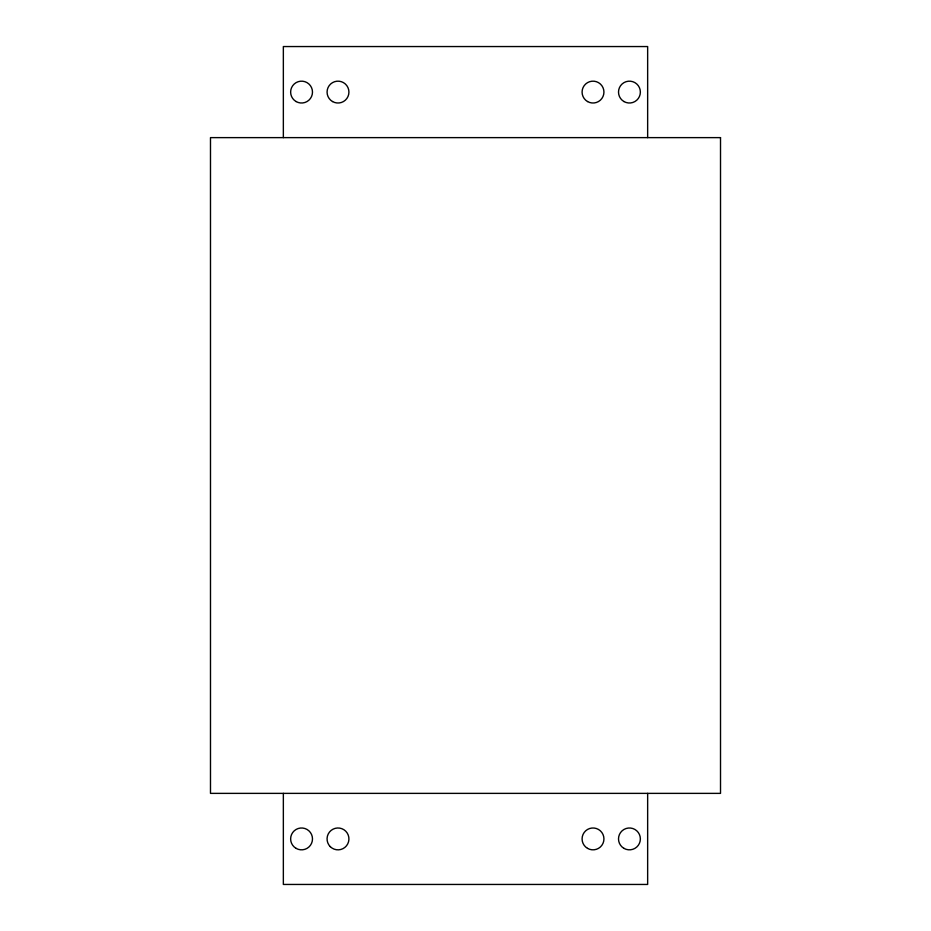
<?xml version="1.0" encoding="UTF-8"?>
<svg xmlns="http://www.w3.org/2000/svg" width="931" height="931" viewBox="0 0 931 931"><rect width="100%" height="100%" fill="white"/><g stroke="black" fill="none" stroke-linecap="round" stroke-linejoin="round"><path stroke-width="1.4" d="M647.65 137.625L647.65 46.55L283.35 46.55L283.35 137.625M647.65 793.375L647.65 884.45L283.35 884.45L283.35 793.375M720.513 137.625L210.487 137.625L210.487 793.375L720.513 793.375L720.513 137.625M296.093 848.374A10.928 10.928 0 0 0 312.49 838.912A10.928 10.928 0 0 0 296.093 829.451A10.928 10.928 0 0 0 296.093 848.374M330.261 846.64A10.928 10.928 0 0 0 348.555 841.74A10.928 10.928 0 0 0 335.16 828.357A10.928 10.928 0 0 0 330.261 846.64M623.968 101.549A10.928 10.928 0 0 0 640.365 92.088A10.928 10.928 0 0 0 623.968 82.626A10.928 10.928 0 0 0 623.968 101.549M587.542 101.549A10.928 10.928 0 0 0 603.94 92.088A10.928 10.928 0 0 0 587.542 82.626A10.928 10.928 0 0 0 587.542 101.549M332.53 101.549A10.928 10.928 0 0 0 348.927 92.088A10.928 10.928 0 0 0 332.53 82.626A10.928 10.928 0 0 0 332.53 101.549M296.093 101.549A10.928 10.928 0 0 0 312.49 92.088A10.928 10.928 0 0 0 296.093 82.626A10.928 10.928 0 0 0 296.093 101.549M623.968 848.374A10.928 10.928 0 0 0 640.365 838.912A10.928 10.928 0 0 0 623.968 829.451A10.928 10.928 0 0 0 623.968 848.374M587.542 848.374A10.928 10.928 0 0 0 603.94 838.912A10.928 10.928 0 0 0 587.542 829.451A10.928 10.928 0 0 0 587.542 848.374"/></g></svg>
